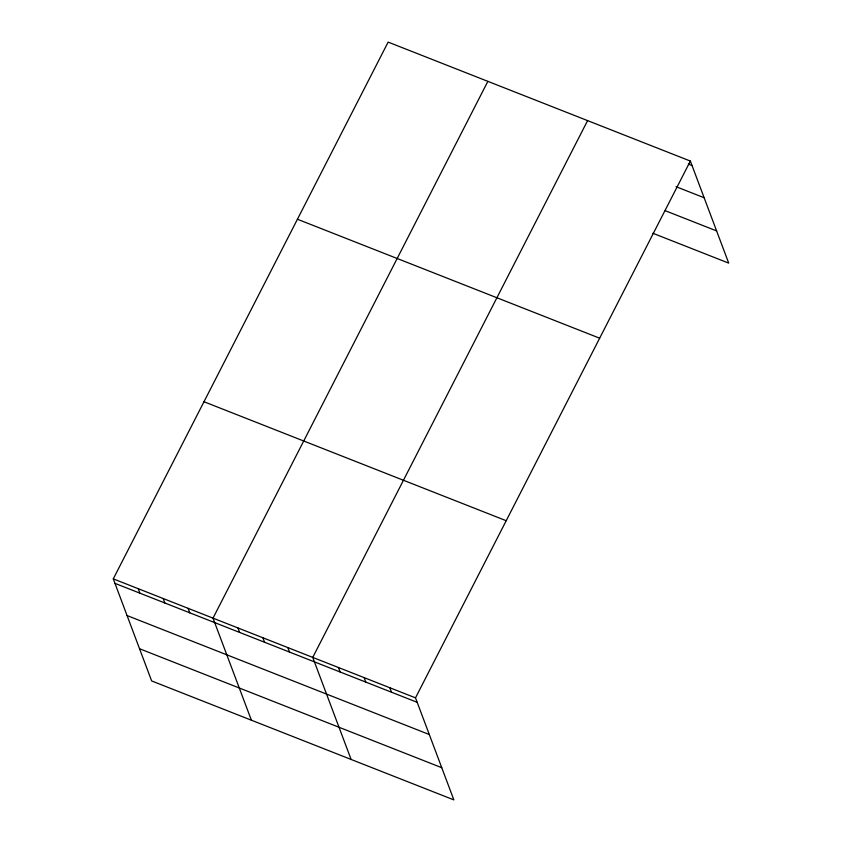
<?xml version="1.0" encoding="UTF-8"?>
<svg xmlns="http://www.w3.org/2000/svg" width="842" height="842" viewBox="0 0 842 842"><rect width="100%" height="100%" fill="white"/><g stroke="black" fill="none" stroke-linecap="round" stroke-linejoin="round"><path stroke-width="1.26" d="M690.356 161.064L415.506 697.85L453.859 799.9L151.644 680.936L113.281 578.875L388.141 42.1L690.356 161.064L728.719 263.125L652.876 233.266M487.865 81.358L213.015 618.144L251.379 720.194M587.6 120.616L312.75 657.402L351.114 759.452M688.367 164.095L692.04 165.537M676.01 186.671L704.144 197.744M665.233 210.7L716.616 230.918M297.437 219.236L599.651 338.2M203.985 401.739L506.2 520.714M113.281 578.875L415.506 697.85M114.965 583.359L417.19 702.323M127.068 615.555L429.294 734.519M139.54 648.729L441.755 767.704M389.814 687.735L391.498 692.208M364.123 677.621L365.807 682.094M338.442 667.506L340.115 671.99M287.817 647.582L289.501 652.055M262.883 637.773L264.567 642.246M237.949 627.953L239.633 632.426M188.082 608.324L189.766 612.797M163.148 598.504L164.832 602.988M138.214 588.695L139.898 593.168"/></g></svg>
